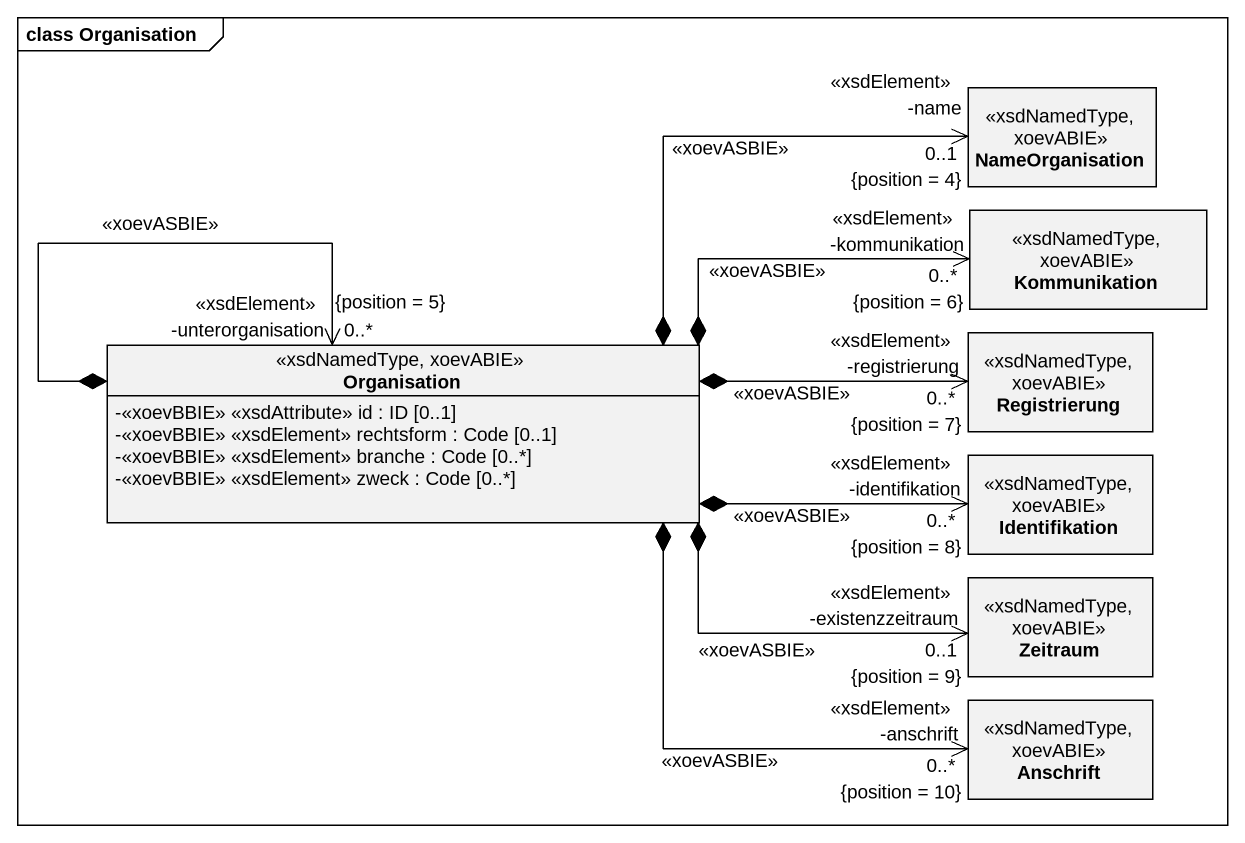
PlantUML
@startuml
mainframe class Organisation
hide circle
hide empty members
skinparam classAttributeIconSize 0
class NameOrganisation <<xsdNamedType, xoevABIE>>
class Kommunikation <<xsdNamedType, xoevABIE>>
class Organisation <<xsdNamedType, xoevABIE>> {
  -<<xoevBBIE>> <<xsdAttribute>> id : ID [0..1]
  -<<xoevBBIE>> <<xsdElement>> rechtsform : Code [0..1]
  -<<xoevBBIE>> <<xsdElement>> branche : Code [0..*]
  -<<xoevBBIE>> <<xsdElement>> zweck : Code [0..*]
}
class Registrierung <<xsdNamedType, xoevABIE>>
class Identifikation <<xsdNamedType, xoevABIE>>
class Zeitraum <<xsdNamedType, xoevABIE>>
class Anschrift <<xsdNamedType, xoevABIE>>
Organisation *-right-> "-name\n<<xsdElement>>\n0..1\n{position = 4}" NameOrganisation : <<xoevASBIE>>
Organisation *-right-> "-kommunikation\n<<xsdElement>>\n0..*\n{position = 6}" Kommunikation : <<xoevASBIE>>
Organisation *--> "-unterorganisation\n<<xsdElement>>\n0..*\n{position = 5}" Organisation : <<xoevASBIE>>
Organisation *-right-> "-registrierung\n<<xsdElement>>\n0..*\n{position = 7}" Registrierung : <<xoevASBIE>>
Organisation *-right-> "-identifikation\n<<xsdElement>>\n0..*\n{position = 8}" Identifikation : <<xoevASBIE>>
Organisation *-right-> "-existenzzeitraum\n<<xsdElement>>\n0..1\n{position = 9}" Zeitraum : <<xoevASBIE>>
Organisation *-right-> "-anschrift\n<<xsdElement>>\n0..*\n{position = 10}" Anschrift : <<xoevASBIE>>
@enduml
